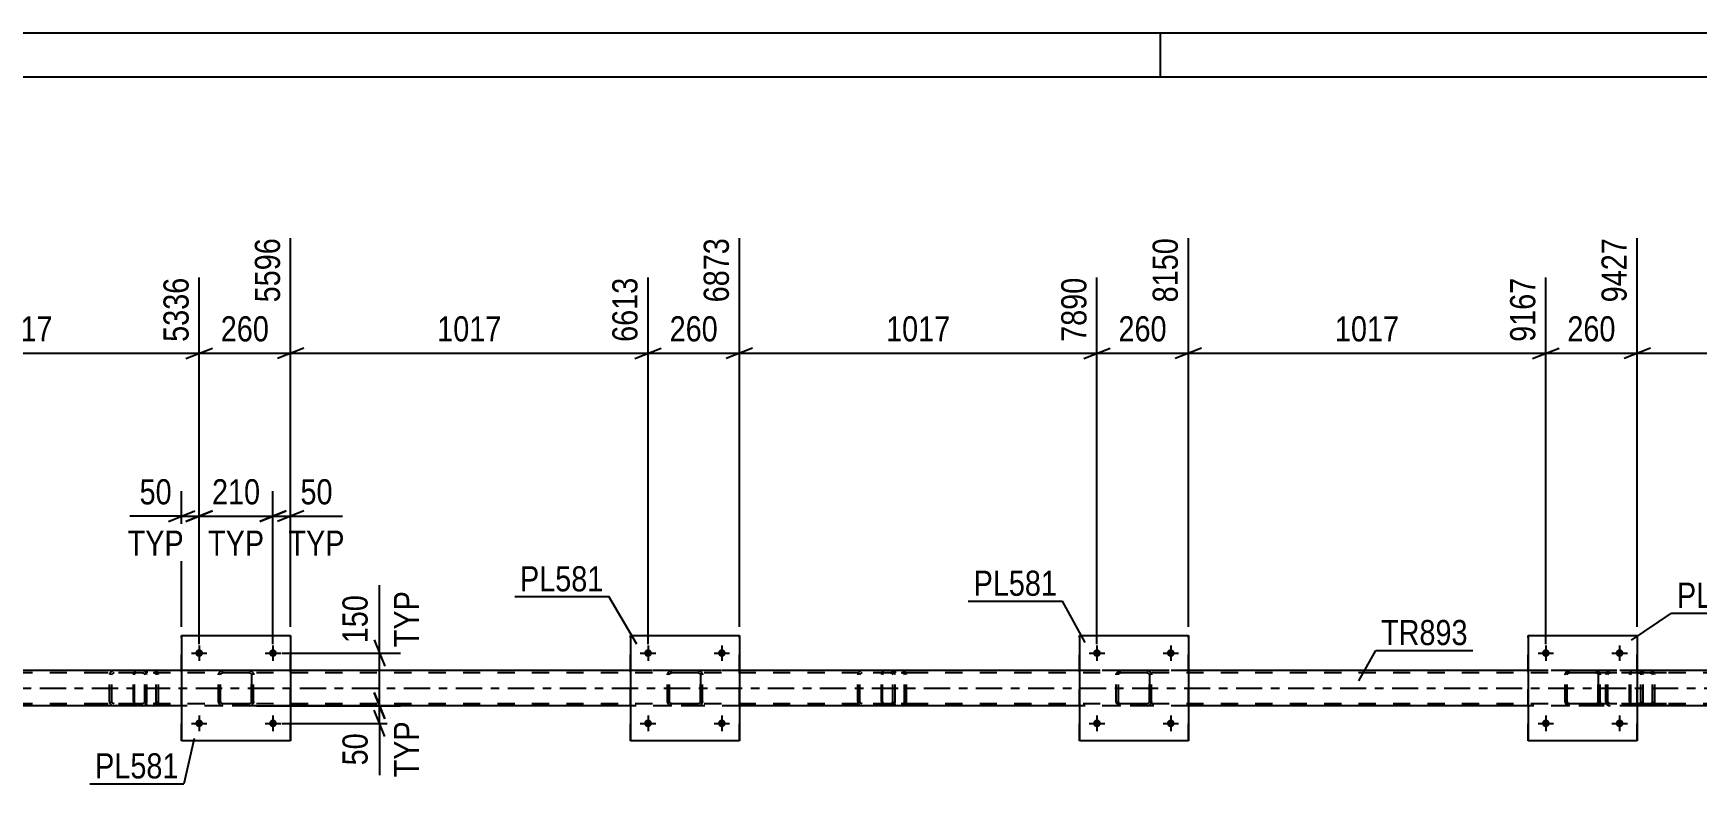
# Model space of a CAD drawing. Header units: millimetres. Extents: x -116 to 725, y -402 to 192.
# Drawn here: x 177 to 366.3, y 106.3 to 191.7 of the extents above; entities that cross this region are included whole.
import ezdxf

# ---------------------------------------------------------------- set-up
doc = ezdxf.new("R2010")
doc.units = ezdxf.units.MM
doc.linetypes.add('DXK_LINE_DOT2', pattern=[3.9198, 1.9599, -1.9599])
doc.linetypes.add('DXK_LINE_DOT3', pattern=[5.9187, 2.979, -0.9799, 0.9799, -0.9799])
doc.styles.add('Arial Narrow', font='ARIALN.TTF', dxfattribs={"height": 0.2})

# ---------------------------------------------------------------- blocks, each defined once
blk = doc.blocks.new('Unknown-200057545-1133')
at = {"color": 5, "linetype": 'Continuous'}
for p, q in [((725.28, 191.75), (-115.72, 191.75)), ((305.28, 186.75), (305.28, 191.75)), ((720.28, 186.75), (-110.72, 186.75))]:
    blk.add_line(p, q, dxfattribs=at)
blk = doc.blocks.new('Part-200057545-6738 - 6662')
at = {"color": 2, "linetype": 'Continuous'}
for p, q in [((347.12, 123.19), (347.12, 111.19)), ((347.12, 123.19), (359.52, 123.19)), ((359.52, 123.19), (359.52, 111.19)), ((359.52, 111.19), (347.12, 111.19))]:
    blk.add_line(p, q, dxfattribs=at)
at = {"color": 7, "linetype": 'DXK_LINE_DOT2'}
for p, q in [((347.12, 111.19), (347.12, 123.19)), ((359.52, 111.19), (359.52, 123.19))]:
    blk.add_line(p, q, dxfattribs=at)
blk = doc.blocks.new('Part-200057545-6739 - 6662')
at = {"color": 7, "linetype": 'DXK_LINE_DOT2'}
for p, q in [((351.32, 118.71), (351.35, 118.89)), ((351.35, 118.89), (351.32, 118.71)), ((351.32, 115.67), (351.32, 118.71)), ((351.32, 115.67), (351.32, 118.71)), ((351.56, 118.71), (351.57, 118.8)), ((351.56, 115.67), (351.56, 118.71)), ((351.56, 115.67), (351.56, 118.71)), ((351.57, 118.8), (351.63, 118.88)), ((351.61, 119.15), (351.8, 119.19)), ((351.8, 119.19), (351.61, 119.15)), ((351.63, 118.88), (351.7, 118.93)), ((351.7, 118.93), (351.8, 118.95)), ((354.84, 119.19), (351.8, 119.19)), ((354.84, 118.95), (351.8, 118.95)), ((354.84, 119.19), (355.02, 119.15)), ((355.02, 119.15), (354.84, 119.19)), ((354.84, 118.95), (354.93, 118.93)), ((354.93, 118.93), (355.01, 118.88)), ((355.01, 118.88), (355.06, 118.8)), ((355.06, 118.8), (355.08, 118.71)), ((355.08, 115.67), (355.08, 118.71)), ((355.08, 118.71), (355.08, 115.67)), ((355.28, 118.89), (355.32, 118.71)), ((355.32, 118.71), (355.28, 118.89)), ((355.32, 115.67), (355.32, 118.71)), ((355.32, 115.67), (355.32, 118.71)), ((351.35, 115.48), (351.32, 115.67)), ((351.32, 115.67), (351.35, 115.48)), ((351.57, 115.57), (351.56, 115.67)), ((351.63, 115.5), (351.57, 115.57)), ((351.7, 115.44), (351.63, 115.5)), ((355.01, 115.5), (354.93, 115.44)), ((355.06, 115.57), (355.01, 115.5)), ((355.08, 115.67), (355.06, 115.57)), ((355.32, 115.67), (355.28, 115.48)), ((355.28, 115.48), (355.32, 115.67)), ((351.8, 115.19), (351.61, 115.22)), ((351.61, 115.22), (351.8, 115.19)), ((351.8, 115.43), (351.7, 115.44)), ((354.84, 115.43), (351.8, 115.43)), ((354.84, 115.19), (351.8, 115.19)), ((354.93, 115.44), (354.84, 115.43)), ((355.02, 115.22), (354.84, 115.19)), ((354.84, 115.19), (355.02, 115.22))]:
    blk.add_line(p, q, dxfattribs=at)
at = {"color": 7, "linetype": 'DXK_LINE_DOT3'}
blk.add_line((353.32, 117.19), (353.32, 117.19), dxfattribs=at)
at = {"color": 7, "linetype": 'DXK_LINE_DOT2'}
for centre, start, end in [((351.8, 118.71), 112.5, 157.5), ((351.8, 118.71), 112.5, 157.5), ((354.84, 118.71), 22.5, 67.5), ((354.84, 118.71), 22.5, 67.5), ((351.8, 115.67), 202.5, 247.5), ((351.8, 115.67), 202.5, 247.5), ((354.84, 115.67), 292.5, 337.5), ((354.84, 115.67), 292.5, 337.5)]:
    blk.add_arc(centre, 0.48, start, end, dxfattribs=at)
blk = doc.blocks.new('Bolt-200057545-6678 - 6662')
at = {"linetype": 'Continuous'}
for points in [[(349.56, 121.19, -1), (348.68, 121.19, -1)], [(357.96, 121.19, -1), (357.08, 121.19, -1)]]:
    blk.add_hatch(color=1, dxfattribs=at).paths.add_polyline_path(points)
at = {"color": 1, "linetype": 'Continuous'}
for p, q in [((348.24, 121.19), (350, 121.19)), ((349.12, 122.07), (349.12, 120.31)), ((356.64, 121.19), (358.4, 121.19)), ((357.52, 122.07), (357.52, 120.31))]:
    blk.add_line(p, q, dxfattribs=at)
blk = doc.blocks.new('Bolt-200057545-6679 - 6662')
at = {"linetype": 'Continuous'}
for points in [[(349.56, 113.19, -1), (348.68, 113.19, -1)], [(357.96, 113.19, -1), (357.08, 113.19, -1)]]:
    blk.add_hatch(color=1, dxfattribs=at).paths.add_polyline_path(points)
at = {"color": 1, "linetype": 'Continuous'}
for p, q in [((349.12, 114.07), (349.12, 112.31)), ((357.52, 114.07), (357.52, 112.31)), ((348.24, 113.19), (350, 113.19)), ((356.64, 113.19), (358.4, 113.19))]:
    blk.add_line(p, q, dxfattribs=at)
blk = doc.blocks.new('Part-200057545-6744 - 6662')
at = {"color": 2, "linetype": 'Continuous'}
for p, q in [((296.04, 123.19), (296.04, 111.19)), ((296.04, 123.19), (308.44, 123.19)), ((308.44, 123.19), (308.44, 111.19)), ((308.44, 111.19), (296.04, 111.19))]:
    blk.add_line(p, q, dxfattribs=at)
at = {"color": 7, "linetype": 'DXK_LINE_DOT2'}
for p, q in [((296.04, 111.19), (296.04, 123.19)), ((308.44, 111.19), (308.44, 123.19))]:
    blk.add_line(p, q, dxfattribs=at)
blk = doc.blocks.new('Bolt-200057545-6680 - 6662')
at = {"linetype": 'Continuous'}
for points in [[(298.48, 121.19, -1), (297.6, 121.19, -1)], [(306.88, 121.19, -1), (306, 121.19, -1)]]:
    blk.add_hatch(color=1, dxfattribs=at).paths.add_polyline_path(points)
at = {"color": 1, "linetype": 'Continuous'}
for p, q in [((297.16, 121.19), (298.92, 121.19)), ((298.04, 122.07), (298.04, 120.31)), ((305.56, 121.19), (307.32, 121.19)), ((306.44, 122.07), (306.44, 120.31))]:
    blk.add_line(p, q, dxfattribs=at)
blk = doc.blocks.new('Part-200057545-6745 - 6662')
at = {"color": 7, "linetype": 'DXK_LINE_DOT2'}
for p, q in [((300.24, 118.71), (300.27, 118.89)), ((300.27, 118.89), (300.24, 118.71)), ((300.24, 115.67), (300.24, 118.71)), ((300.24, 115.67), (300.24, 118.71)), ((300.48, 118.71), (300.49, 118.8)), ((300.48, 115.67), (300.48, 118.71)), ((300.48, 115.67), (300.48, 118.71)), ((300.49, 118.8), (300.55, 118.88)), ((300.53, 119.15), (300.72, 119.19)), ((300.72, 119.19), (300.53, 119.15)), ((300.55, 118.88), (300.62, 118.93)), ((300.62, 118.93), (300.72, 118.95)), ((303.76, 119.19), (300.72, 119.19)), ((303.76, 118.95), (300.72, 118.95)), ((303.76, 119.19), (303.94, 119.15)), ((303.94, 119.15), (303.76, 119.19)), ((303.76, 118.95), (303.85, 118.93)), ((303.85, 118.93), (303.92, 118.88)), ((303.92, 118.88), (303.98, 118.8)), ((303.98, 118.8), (304, 118.71)), ((304, 115.67), (304, 118.71)), ((304, 118.71), (304, 115.67)), ((304.2, 118.89), (304.24, 118.71)), ((304.24, 118.71), (304.2, 118.89)), ((304.24, 115.67), (304.24, 118.71)), ((304.24, 115.67), (304.24, 118.71)), ((300.27, 115.48), (300.24, 115.67)), ((300.24, 115.67), (300.27, 115.48)), ((300.49, 115.57), (300.48, 115.67)), ((300.55, 115.5), (300.49, 115.57)), ((300.62, 115.44), (300.55, 115.5)), ((303.92, 115.5), (303.85, 115.44)), ((303.98, 115.57), (303.92, 115.5)), ((304, 115.67), (303.98, 115.57)), ((304.24, 115.67), (304.2, 115.48)), ((304.2, 115.48), (304.24, 115.67)), ((300.72, 115.19), (300.53, 115.22)), ((300.53, 115.22), (300.72, 115.19)), ((300.72, 115.43), (300.62, 115.44)), ((303.76, 115.43), (300.72, 115.43)), ((303.76, 115.19), (300.72, 115.19)), ((303.85, 115.44), (303.76, 115.43)), ((303.94, 115.22), (303.76, 115.19)), ((303.76, 115.19), (303.94, 115.22))]:
    blk.add_line(p, q, dxfattribs=at)
at = {"color": 7, "linetype": 'DXK_LINE_DOT3'}
blk.add_line((302.24, 117.19), (302.24, 117.19), dxfattribs=at)
at = {"color": 7, "linetype": 'DXK_LINE_DOT2'}
for centre, start, end in [((300.72, 118.71), 112.5, 157.5), ((300.72, 118.71), 112.5, 157.5), ((303.76, 118.71), 22.5, 67.5), ((303.76, 118.71), 22.5, 67.5), ((300.72, 115.67), 202.5, 247.5), ((300.72, 115.67), 202.5, 247.5), ((303.76, 115.67), 292.5, 337.5), ((303.76, 115.67), 292.5, 337.5)]:
    blk.add_arc(centre, 0.48, start, end, dxfattribs=at)
blk = doc.blocks.new('Bolt-200057545-6681 - 6662')
at = {"linetype": 'Continuous'}
for points in [[(298.48, 113.19, -1), (297.6, 113.19, -1)], [(306.88, 113.19, -1), (306, 113.19, -1)]]:
    blk.add_hatch(color=1, dxfattribs=at).paths.add_polyline_path(points)
at = {"color": 1, "linetype": 'Continuous'}
for p, q in [((298.04, 114.07), (298.04, 112.31)), ((306.44, 114.07), (306.44, 112.31)), ((297.16, 113.19), (298.92, 113.19)), ((305.56, 113.19), (307.32, 113.19))]:
    blk.add_line(p, q, dxfattribs=at)
blk = doc.blocks.new('Bolt-200057545-6682 - 6662')
at = {"linetype": 'Continuous'}
for points in [[(247.39, 121.19, -1), (246.51, 121.19, -1)], [(255.79, 121.19, -1), (254.91, 121.19, -1)]]:
    blk.add_hatch(color=1, dxfattribs=at).paths.add_polyline_path(points)
at = {"color": 1, "linetype": 'Continuous'}
for p, q in [((246.07, 121.19), (247.83, 121.19)), ((246.95, 122.07), (246.95, 120.31)), ((254.47, 121.19), (256.23, 121.19)), ((255.35, 122.07), (255.35, 120.31))]:
    blk.add_line(p, q, dxfattribs=at)
blk = doc.blocks.new('Bolt-200057545-6683 - 6662')
at = {"linetype": 'Continuous'}
for points in [[(247.39, 113.19, -1), (246.51, 113.19, -1)], [(255.79, 113.19, -1), (254.91, 113.19, -1)]]:
    blk.add_hatch(color=1, dxfattribs=at).paths.add_polyline_path(points)
at = {"color": 1, "linetype": 'Continuous'}
for p, q in [((246.95, 114.07), (246.95, 112.31)), ((255.35, 114.07), (255.35, 112.31)), ((246.07, 113.19), (247.83, 113.19)), ((254.47, 113.19), (256.23, 113.19))]:
    blk.add_line(p, q, dxfattribs=at)
blk = doc.blocks.new('Bolt-200057545-6684 - 6662')
at = {"linetype": 'Continuous'}
for points in [[(196.31, 121.19, -1), (195.43, 121.19, -1)], [(204.71, 121.19, -1), (203.83, 121.19, -1)]]:
    blk.add_hatch(color=1, dxfattribs=at).paths.add_polyline_path(points)
at = {"color": 1, "linetype": 'Continuous'}
for p, q in [((194.99, 121.19), (196.75, 121.19)), ((195.87, 122.07), (195.87, 120.31)), ((203.39, 121.19), (205.15, 121.19)), ((204.27, 122.07), (204.27, 120.31))]:
    blk.add_line(p, q, dxfattribs=at)
blk = doc.blocks.new('Bolt-200057545-6685 - 6662')
at = {"linetype": 'Continuous'}
for points in [[(196.31, 113.19, -1), (195.43, 113.19, -1)], [(204.71, 113.19, -1), (203.83, 113.19, -1)]]:
    blk.add_hatch(color=1, dxfattribs=at).paths.add_polyline_path(points)
at = {"color": 1, "linetype": 'Continuous'}
for p, q in [((195.87, 114.07), (195.87, 112.31)), ((204.27, 114.07), (204.27, 112.31)), ((194.99, 113.19), (196.75, 113.19)), ((203.39, 113.19), (205.15, 113.19))]:
    blk.add_line(p, q, dxfattribs=at)
blk = doc.blocks.new('Part-200057545-6750 - 6662')
at = {"color": 2, "linetype": 'Continuous'}
for p, q in [((244.95, 123.19), (244.95, 111.19)), ((244.95, 123.19), (257.35, 123.19)), ((257.35, 123.19), (257.35, 111.19)), ((257.35, 111.19), (244.95, 111.19))]:
    blk.add_line(p, q, dxfattribs=at)
at = {"color": 7, "linetype": 'DXK_LINE_DOT2'}
for p, q in [((244.95, 111.19), (244.95, 123.19)), ((257.35, 111.19), (257.35, 123.19))]:
    blk.add_line(p, q, dxfattribs=at)
blk = doc.blocks.new('Part-200057545-6751 - 6662')
at = {"color": 7, "linetype": 'DXK_LINE_DOT2'}
for p, q in [((249.15, 118.71), (249.19, 118.89)), ((249.19, 118.89), (249.15, 118.71)), ((249.15, 115.67), (249.15, 118.71)), ((249.15, 115.67), (249.15, 118.71)), ((249.39, 118.71), (249.41, 118.8)), ((249.39, 115.67), (249.39, 118.71)), ((249.39, 115.67), (249.39, 118.71)), ((249.41, 118.8), (249.46, 118.88)), ((249.45, 119.15), (249.63, 119.19)), ((249.63, 119.19), (249.45, 119.15)), ((249.46, 118.88), (249.54, 118.93)), ((249.54, 118.93), (249.63, 118.95)), ((252.67, 119.19), (249.63, 119.19)), ((252.67, 118.95), (249.63, 118.95)), ((252.67, 119.19), (252.86, 119.15)), ((252.86, 119.15), (252.67, 119.19)), ((252.67, 118.95), (252.77, 118.93)), ((252.77, 118.93), (252.84, 118.88)), ((252.84, 118.88), (252.9, 118.8)), ((252.9, 118.8), (252.91, 118.71)), ((252.91, 115.67), (252.91, 118.71)), ((252.91, 118.71), (252.91, 115.67)), ((253.12, 118.89), (253.15, 118.71)), ((253.15, 118.71), (253.12, 118.89)), ((253.15, 115.67), (253.15, 118.71)), ((253.15, 115.67), (253.15, 118.71)), ((249.19, 115.48), (249.15, 115.67)), ((249.15, 115.67), (249.19, 115.48)), ((249.41, 115.57), (249.39, 115.67)), ((249.46, 115.5), (249.41, 115.57)), ((249.54, 115.44), (249.46, 115.5)), ((252.84, 115.5), (252.77, 115.44)), ((252.9, 115.57), (252.84, 115.5)), ((252.91, 115.67), (252.9, 115.57)), ((253.15, 115.67), (253.12, 115.48)), ((253.12, 115.48), (253.15, 115.67)), ((249.63, 115.19), (249.45, 115.22)), ((249.45, 115.22), (249.63, 115.19)), ((249.63, 115.43), (249.54, 115.44)), ((252.67, 115.43), (249.63, 115.43)), ((252.67, 115.19), (249.63, 115.19)), ((252.77, 115.44), (252.67, 115.43)), ((252.86, 115.22), (252.67, 115.19)), ((252.67, 115.19), (252.86, 115.22))]:
    blk.add_line(p, q, dxfattribs=at)
at = {"color": 7, "linetype": 'DXK_LINE_DOT3'}
blk.add_line((251.15, 117.19), (251.15, 117.19), dxfattribs=at)
at = {"color": 7, "linetype": 'DXK_LINE_DOT2'}
for centre, start, end in [((249.63, 118.71), 112.5, 157.5), ((249.63, 118.71), 112.5, 157.5), ((252.67, 118.71), 22.5, 67.5), ((252.67, 118.71), 22.5, 67.5), ((249.63, 115.67), 202.5, 247.5), ((249.63, 115.67), 202.5, 247.5), ((252.67, 115.67), 292.5, 337.5), ((252.67, 115.67), 292.5, 337.5)]:
    blk.add_arc(centre, 0.48, start, end, dxfattribs=at)
blk = doc.blocks.new('Part-200057545-6756 - 6662')
at = {"color": 2, "linetype": 'Continuous'}
for p, q in [((193.87, 123.19), (193.87, 111.19)), ((193.87, 123.19), (206.27, 123.19)), ((206.27, 123.19), (206.27, 111.19)), ((206.27, 111.19), (193.87, 111.19))]:
    blk.add_line(p, q, dxfattribs=at)
at = {"color": 7, "linetype": 'DXK_LINE_DOT2'}
for p, q in [((193.87, 111.19), (193.87, 123.19)), ((206.27, 111.19), (206.27, 123.19))]:
    blk.add_line(p, q, dxfattribs=at)
blk = doc.blocks.new('Part-200057545-6757 - 6662')
at = {"color": 7, "linetype": 'DXK_LINE_DOT2'}
for p, q in [((198.07, 118.71), (198.11, 118.89)), ((198.11, 118.89), (198.07, 118.71)), ((198.07, 115.67), (198.07, 118.71)), ((198.07, 115.67), (198.07, 118.71)), ((198.31, 118.71), (198.33, 118.8)), ((198.31, 115.67), (198.31, 118.71)), ((198.31, 115.67), (198.31, 118.71)), ((198.33, 118.8), (198.38, 118.88)), ((198.37, 119.15), (198.55, 119.19)), ((198.55, 119.19), (198.37, 119.15)), ((198.38, 118.88), (198.46, 118.93)), ((198.46, 118.93), (198.55, 118.95)), ((201.59, 119.19), (198.55, 119.19)), ((201.59, 118.95), (198.55, 118.95)), ((201.59, 119.19), (201.78, 119.15)), ((201.78, 119.15), (201.59, 119.19)), ((201.59, 118.95), (201.69, 118.93)), ((201.69, 118.93), (201.76, 118.88)), ((201.76, 118.88), (201.82, 118.8)), ((201.82, 118.8), (201.83, 118.71)), ((201.83, 115.67), (201.83, 118.71)), ((201.83, 118.71), (201.83, 115.67)), ((202.04, 118.89), (202.07, 118.71)), ((202.07, 118.71), (202.04, 118.89)), ((202.07, 115.67), (202.07, 118.71)), ((202.07, 115.67), (202.07, 118.71)), ((198.11, 115.48), (198.07, 115.67)), ((198.07, 115.67), (198.11, 115.48)), ((198.33, 115.57), (198.31, 115.67)), ((198.38, 115.5), (198.33, 115.57)), ((198.46, 115.44), (198.38, 115.5)), ((201.76, 115.5), (201.69, 115.44)), ((201.82, 115.57), (201.76, 115.5)), ((201.83, 115.67), (201.82, 115.57)), ((202.07, 115.67), (202.04, 115.48)), ((202.04, 115.48), (202.07, 115.67)), ((198.55, 115.19), (198.37, 115.22)), ((198.37, 115.22), (198.55, 115.19)), ((198.55, 115.43), (198.46, 115.44)), ((201.59, 115.43), (198.55, 115.43)), ((201.59, 115.19), (198.55, 115.19)), ((201.69, 115.44), (201.59, 115.43)), ((201.78, 115.22), (201.59, 115.19)), ((201.59, 115.19), (201.78, 115.22))]:
    blk.add_line(p, q, dxfattribs=at)
at = {"color": 7, "linetype": 'DXK_LINE_DOT3'}
blk.add_line((200.07, 117.19), (200.07, 117.19), dxfattribs=at)
at = {"color": 7, "linetype": 'DXK_LINE_DOT2'}
for centre, start, end in [((198.55, 118.71), 112.5, 157.5), ((198.55, 118.71), 112.5, 157.5), ((201.59, 118.71), 22.5, 67.5), ((201.59, 118.71), 22.5, 67.5), ((198.55, 115.67), 202.5, 247.5), ((198.55, 115.67), 202.5, 247.5), ((201.59, 115.67), 292.5, 337.5), ((201.59, 115.67), 292.5, 337.5)]:
    blk.add_arc(centre, 0.48, start, end, dxfattribs=at)
blk = doc.blocks.new('Part-200057545-6877 - 6662')
at = {"color": 7, "linetype": 'DXK_LINE_DOT2'}
for p, q in [((631.6, 118.95), (-17.58, 118.95)), ((631.6, 119.19), (-5.77, 119.19)), ((206.27, 119.19), (193.87, 119.19)), ((257.35, 119.19), (244.95, 119.19)), ((308.44, 119.19), (296.04, 119.19)), ((359.52, 119.19), (347.12, 119.19)), ((631.6, 115.43), (-17.58, 115.43)), ((206.27, 115.19), (193.87, 115.19)), ((257.35, 115.19), (244.95, 115.19)), ((308.44, 115.19), (296.04, 115.19)), ((359.52, 115.19), (347.12, 115.19))]:
    blk.add_line(p, q, dxfattribs=at)
at = {"color": 2, "linetype": 'Continuous'}
for p, q in [((193.87, 119.19), (155.19, 119.19)), ((244.95, 119.19), (206.27, 119.19)), ((296.04, 119.19), (257.35, 119.19)), ((347.12, 119.19), (308.44, 119.19)), ((398.2, 119.19), (359.52, 119.19)), ((193.87, 115.19), (155.19, 115.19)), ((244.95, 115.19), (206.27, 115.19)), ((296.04, 115.19), (257.35, 115.19)), ((347.12, 115.19), (308.44, 115.19)), ((398.2, 115.19), (359.52, 115.19))]:
    blk.add_line(p, q, dxfattribs=at)
at = {"color": 7, "linetype": 'DXK_LINE_DOT3'}
blk.add_line((-17.58, 117.19), (631.6, 117.19), dxfattribs=at)
blk = doc.blocks.new('Part-200057545-6890 - 6662')
at = {"color": 7, "linetype": 'DXK_LINE_DOT2'}
for p, q in [((358.67, 118.89), (358.65, 118.71)), ((358.65, 115.67), (358.65, 118.71)), ((358.73, 119.05), (358.67, 118.89)), ((358.82, 119.15), (358.73, 119.05)), ((358.78, 118.71), (358.79, 118.8)), ((358.78, 115.67), (358.78, 118.71)), ((358.79, 118.8), (358.82, 118.88)), ((358.92, 119.19), (358.82, 119.15)), ((358.82, 118.88), (358.87, 118.93)), ((358.87, 118.93), (358.92, 118.95)), ((362.86, 119.19), (358.92, 119.19)), ((362.86, 118.95), (358.92, 118.95)), ((360.2, 119.19), (360.2, 118.95)), ((361.2, 119.15), (361.01, 119.19)), ((361.01, 118.95), (361.11, 118.93)), ((361.11, 118.93), (361.19, 118.88)), ((361.19, 118.88), (361.24, 118.8)), ((361.24, 118.8), (361.26, 118.71)), ((361.26, 115.67), (361.26, 118.71)), ((361.48, 118.88), (361.48, 118.89)), ((361.51, 118.71), (361.48, 118.88)), ((361.51, 115.67), (361.51, 118.71)), ((358.65, 115.67), (358.67, 115.48)), ((358.67, 115.48), (358.73, 115.33)), ((358.79, 115.57), (358.78, 115.67)), ((358.82, 115.5), (358.79, 115.57)), ((358.87, 115.44), (358.82, 115.5)), ((361.19, 115.5), (361.11, 115.44)), ((361.24, 115.57), (361.19, 115.5)), ((361.26, 115.67), (361.24, 115.57)), ((361.48, 115.48), (361.51, 115.67)), ((358.73, 115.33), (358.82, 115.22)), ((358.82, 115.22), (358.92, 115.19)), ((358.92, 115.43), (358.87, 115.44)), ((362.86, 115.43), (358.92, 115.43)), ((362.86, 115.19), (358.92, 115.19)), ((360.2, 115.22), (360.2, 115.43)), ((360.2, 115.19), (360.2, 115.22)), ((361.11, 115.44), (361.01, 115.43)), ((361.01, 115.19), (361.2, 115.22))]:
    blk.add_line(p, q, dxfattribs=at)
for centre, start, end in [((361.03, 118.69), 23.8494, 68.8059), ((361.03, 115.68), 291.1941, 336.1506)]:
    blk.add_arc(centre, 0.492, start, end, dxfattribs=at)
blk = doc.blocks.new('Part-200057545-6891 - 6662')
at = {"color": 7, "linetype": 'DXK_LINE_DOT2'}
for p, q in [((273.54, 118.89), (273.52, 118.71)), ((273.52, 115.67), (273.52, 118.71)), ((273.59, 119.05), (273.54, 118.89)), ((273.68, 119.15), (273.59, 119.05)), ((273.65, 118.71), (273.66, 118.8)), ((273.65, 115.67), (273.65, 118.71)), ((273.66, 118.8), (273.69, 118.88)), ((273.79, 119.19), (273.68, 119.15)), ((273.69, 118.88), (273.73, 118.93)), ((273.73, 118.93), (273.79, 118.95)), ((277.73, 119.19), (273.79, 119.19)), ((277.73, 118.95), (273.79, 118.95)), ((275.06, 119.19), (275.06, 118.95)), ((276.07, 119.15), (275.88, 119.19)), ((275.88, 118.95), (275.97, 118.93)), ((275.97, 118.93), (276.05, 118.88)), ((276.05, 118.88), (276.11, 118.8)), ((276.11, 118.8), (276.13, 118.71)), ((276.13, 115.67), (276.13, 118.71)), ((276.34, 118.88), (276.34, 118.89)), ((276.38, 118.71), (276.34, 118.88)), ((276.38, 115.67), (276.38, 118.71)), ((273.52, 115.67), (273.54, 115.48)), ((273.54, 115.48), (273.59, 115.33)), ((273.66, 115.57), (273.65, 115.67)), ((273.69, 115.5), (273.66, 115.57)), ((273.73, 115.44), (273.69, 115.5)), ((276.05, 115.5), (275.97, 115.44)), ((276.11, 115.57), (276.05, 115.5)), ((276.13, 115.67), (276.11, 115.57)), ((276.34, 115.48), (276.38, 115.67)), ((273.59, 115.33), (273.68, 115.22)), ((273.68, 115.22), (273.79, 115.19)), ((273.79, 115.43), (273.73, 115.44)), ((277.73, 115.43), (273.79, 115.43)), ((277.73, 115.19), (273.79, 115.19)), ((275.06, 115.22), (275.06, 115.43)), ((275.06, 115.19), (275.06, 115.22)), ((275.97, 115.44), (275.88, 115.43)), ((275.88, 115.19), (276.07, 115.22))]:
    blk.add_line(p, q, dxfattribs=at)
for centre, start, end in [((275.89, 118.69), 23.8494, 68.8059), ((275.89, 115.68), 291.1941, 336.1506)]:
    blk.add_arc(centre, 0.492, start, end, dxfattribs=at)
blk = doc.blocks.new('Part-200057545-6892 - 6662')
at = {"color": 7, "linetype": 'DXK_LINE_DOT2'}
for p, q in [((188.4, 118.89), (188.38, 118.71)), ((188.38, 115.67), (188.38, 118.71)), ((188.46, 119.05), (188.4, 118.89)), ((188.55, 119.15), (188.46, 119.05)), ((188.52, 118.71), (188.53, 118.8)), ((188.52, 115.67), (188.52, 118.71)), ((188.53, 118.8), (188.56, 118.88)), ((188.65, 119.19), (188.55, 119.15)), ((188.56, 118.88), (188.6, 118.93)), ((188.6, 118.93), (188.65, 118.95)), ((192.59, 119.19), (188.65, 119.19)), ((192.59, 118.95), (188.65, 118.95)), ((189.93, 119.19), (189.93, 118.95)), ((190.94, 119.15), (190.74, 119.19)), ((190.74, 118.95), (190.84, 118.93)), ((190.84, 118.93), (190.92, 118.88)), ((190.92, 118.88), (190.98, 118.8)), ((190.98, 118.8), (190.99, 118.71)), ((190.99, 115.67), (190.99, 118.71)), ((191.21, 118.88), (191.21, 118.89)), ((191.25, 118.71), (191.21, 118.88)), ((191.25, 115.67), (191.25, 118.71)), ((188.38, 115.67), (188.4, 115.48)), ((188.4, 115.48), (188.46, 115.33)), ((188.53, 115.57), (188.52, 115.67)), ((188.56, 115.5), (188.53, 115.57)), ((188.6, 115.44), (188.56, 115.5)), ((190.92, 115.5), (190.84, 115.44)), ((190.98, 115.57), (190.92, 115.5)), ((190.99, 115.67), (190.98, 115.57)), ((191.21, 115.48), (191.25, 115.67)), ((188.46, 115.33), (188.55, 115.22)), ((188.55, 115.22), (188.65, 115.19)), ((188.65, 115.43), (188.6, 115.44)), ((192.59, 115.43), (188.65, 115.43)), ((192.59, 115.19), (188.65, 115.19)), ((189.93, 115.22), (189.93, 115.43)), ((189.93, 115.19), (189.93, 115.22)), ((190.84, 115.44), (190.74, 115.43)), ((190.74, 115.19), (190.94, 115.22))]:
    blk.add_line(p, q, dxfattribs=at)
for centre, start, end in [((190.76, 118.69), 23.8494, 68.8059), ((190.76, 115.68), 291.1941, 336.1506)]:
    blk.add_arc(centre, 0.492, start, end, dxfattribs=at)
blk = doc.blocks.new('Part-200057545-6898 - 6662')
at = {"color": 7, "linetype": 'DXK_LINE_DOT2'}
for p, q in [((359.69, 119.19), (354.29, 119.19)), ((359.69, 118.95), (354.29, 118.95)), ((355.98, 118.89), (355.94, 118.71)), ((355.94, 115.67), (355.94, 118.71)), ((356.19, 118.71), (356.21, 118.8)), ((356.19, 115.67), (356.19, 118.71)), ((356.21, 118.8), (356.27, 118.88)), ((356.45, 119.19), (356.25, 119.15)), ((356.27, 118.88), (356.35, 118.93)), ((356.35, 118.93), (356.45, 118.95)), ((359.88, 119.15), (359.69, 119.19)), ((359.69, 118.95), (359.78, 118.93)), ((359.78, 118.93), (359.87, 118.88)), ((359.87, 118.88), (359.92, 118.8)), ((359.92, 118.8), (359.94, 118.71)), ((359.94, 115.67), (359.94, 118.71)), ((360.16, 118.88), (360.16, 118.89)), ((360.2, 118.71), (360.16, 118.88)), ((360.2, 115.67), (360.2, 118.71)), ((355.94, 115.67), (355.98, 115.48)), ((356.21, 115.57), (356.19, 115.67)), ((356.27, 115.5), (356.21, 115.57)), ((356.35, 115.44), (356.27, 115.5)), ((359.87, 115.5), (359.78, 115.44)), ((359.92, 115.57), (359.87, 115.5)), ((359.94, 115.67), (359.92, 115.57)), ((360.16, 115.48), (360.2, 115.67)), ((359.69, 115.43), (354.29, 115.43)), ((359.69, 115.19), (354.29, 115.19)), ((356.25, 115.22), (356.45, 115.19)), ((356.45, 115.43), (356.35, 115.44)), ((359.78, 115.44), (359.69, 115.43)), ((359.69, 115.19), (359.88, 115.22))]:
    blk.add_line(p, q, dxfattribs=at)
for centre, start, end in [((356.43, 118.69), 110.7583, 155.68), ((359.71, 118.69), 24.32, 69.2417), ((356.43, 115.69), 204.32, 249.2417), ((359.71, 115.69), 290.7583, 335.68)]:
    blk.add_arc(centre, 0.496, start, end, dxfattribs=at)
blk = doc.blocks.new('Part-200057545-6899 - 6662')
at = {"color": 7, "linetype": 'DXK_LINE_DOT2'}
for p, q in [((274.55, 119.19), (269.16, 119.19)), ((274.55, 118.95), (269.16, 118.95)), ((270.84, 118.88), (270.81, 118.71)), ((270.81, 115.67), (270.81, 118.71)), ((270.84, 118.89), (270.84, 118.88)), ((271.06, 118.71), (271.08, 118.8)), ((271.06, 115.67), (271.06, 118.71)), ((271.08, 118.8), (271.14, 118.88)), ((271.32, 119.19), (271.12, 119.15)), ((271.14, 118.88), (271.22, 118.93)), ((271.22, 118.93), (271.32, 118.95)), ((274.75, 119.15), (274.55, 119.19)), ((274.55, 118.95), (274.65, 118.93)), ((274.65, 118.93), (274.73, 118.88)), ((274.73, 118.88), (274.79, 118.8)), ((274.79, 118.8), (274.81, 118.71)), ((274.81, 115.67), (274.81, 118.71)), ((275.03, 118.88), (275.02, 118.89)), ((275.06, 118.71), (275.03, 118.88)), ((275.06, 115.67), (275.06, 118.71)), ((270.81, 115.67), (270.84, 115.48)), ((271.08, 115.57), (271.06, 115.67)), ((271.14, 115.5), (271.08, 115.57)), ((271.22, 115.44), (271.14, 115.5)), ((274.73, 115.5), (274.65, 115.44)), ((274.79, 115.57), (274.73, 115.5)), ((274.81, 115.67), (274.79, 115.57)), ((275.02, 115.48), (275.06, 115.67)), ((274.55, 115.43), (269.16, 115.43)), ((274.55, 115.19), (269.16, 115.19)), ((271.12, 115.22), (271.32, 115.19)), ((271.32, 115.43), (271.22, 115.44)), ((274.65, 115.44), (274.55, 115.43)), ((274.55, 115.19), (274.75, 115.22))]:
    blk.add_line(p, q, dxfattribs=at)
for centre, start, end in [((271.3, 118.69), 110.7583, 155.68), ((274.57, 118.69), 24.32, 69.2417), ((271.3, 115.69), 204.32, 249.2417), ((274.57, 115.69), 290.7583, 335.68)]:
    blk.add_arc(centre, 0.496, start, end, dxfattribs=at)
blk = doc.blocks.new('Part-200057545-6900 - 6662')
at = {"color": 7, "linetype": 'DXK_LINE_DOT2'}
for p, q in [((189.42, 119.19), (184.02, 119.19)), ((189.42, 118.95), (184.02, 118.95)), ((185.71, 118.88), (185.67, 118.71)), ((185.67, 115.67), (185.67, 118.71)), ((185.71, 118.89), (185.71, 118.88)), ((185.93, 118.71), (185.95, 118.8)), ((185.93, 115.67), (185.93, 118.71)), ((185.95, 118.8), (186, 118.88)), ((186.18, 119.19), (185.99, 119.15)), ((186, 118.88), (186.08, 118.93)), ((186.08, 118.93), (186.18, 118.95)), ((189.61, 119.15), (189.42, 119.19)), ((189.42, 118.95), (189.51, 118.93)), ((189.51, 118.93), (189.6, 118.88)), ((189.6, 118.88), (189.65, 118.8)), ((189.65, 118.8), (189.67, 118.71)), ((189.67, 115.67), (189.67, 118.71)), ((189.89, 118.88), (189.89, 118.89)), ((189.93, 118.71), (189.89, 118.88)), ((189.93, 115.67), (189.93, 118.71)), ((185.67, 115.67), (185.71, 115.48)), ((185.95, 115.57), (185.93, 115.67)), ((186, 115.5), (185.95, 115.57)), ((186.08, 115.44), (186, 115.5)), ((189.6, 115.5), (189.51, 115.44)), ((189.65, 115.57), (189.6, 115.5)), ((189.67, 115.67), (189.65, 115.57)), ((189.89, 115.48), (189.93, 115.67)), ((189.42, 115.43), (184.02, 115.43)), ((189.42, 115.19), (184.02, 115.19)), ((185.99, 115.22), (186.18, 115.19)), ((186.18, 115.43), (186.08, 115.44)), ((189.51, 115.44), (189.42, 115.43)), ((189.42, 115.19), (189.61, 115.22))]:
    blk.add_line(p, q, dxfattribs=at)
for centre, start, end in [((186.16, 118.69), 110.7583, 155.68), ((189.44, 118.69), 24.32, 69.2417), ((186.16, 115.69), 204.32, 249.2417), ((189.44, 115.69), 290.7583, 335.68)]:
    blk.add_arc(centre, 0.496, start, end, dxfattribs=at)
blk = doc.blocks.new('StraightDimension-200057545-7459 - 6662')
at = {"color": 7, "linetype": 'Continuous'}
for p, q in [((205.27, 121.19), (218.79, 121.19)), ((215.79, 122.69), (216.99, 119.69)), ((216.39, 115.19), (216.39, 121.19)), ((216.99, 113.69), (215.79, 116.69)), ((202.41, 115.19), (218.79, 115.19))]:
    blk.add_line(p, q, dxfattribs=at)
at = {"color": 0}
blk.add_wipeout([(215.64, 128.4), (211.44, 128.4), (211.44, 121.71), (215.64, 121.71)], dxfattribs=at)
at = {"color": 7, "linetype": 'Continuous'}
blk.add_line((216.39, 121.19), (216.39, 128.92), dxfattribs=at)
at = {"color": 3, "style": 'Arial Narrow'}
blk.add_text('150', height=2.863, rotation=90.0002, dxfattribs=at).set_placement((215.04, 122.31))
at = {"color": 0, "linetype": 'Continuous'}
blk.add_wipeout([(221.49, 128.85), (217.29, 128.85), (217.29, 121.26), (221.49, 121.26)], dxfattribs=at)
at = {"color": 7, "linetype": 'Continuous'}
blk.add_line((216.39, 121.19), (216.39, 128.92), dxfattribs=at)
at = {"color": 3, "linetype": 'Continuous', "style": 'Arial Narrow'}
blk.add_text('TYP', height=2.863, rotation=90.0002, dxfattribs=at).set_placement((220.89, 121.86))
blk = doc.blocks.new('StraightDimension-200057545-18266 - 6662')
at = {"color": 7, "linetype": 'Continuous'}
for p, q in [((206.27, 124.19), (206.27, 168.43)), ((195.87, 122.19), (195.87, 163.93)), ((194.37, 154.72), (197.37, 155.92)), ((195.87, 155.32), (206.27, 155.32)), ((207.77, 155.92), (204.77, 154.72))]:
    blk.add_line(p, q, dxfattribs=at)
at = {"color": 0}
blk.add_wipeout([(204.42, 156.07), (204.42, 160.27), (197.73, 160.27), (197.73, 156.07)], dxfattribs=at)
at = {"color": 0, "linetype": 'Continuous'}
blk.add_wipeout([(205.67, 169.03), (201.47, 169.03), (201.47, 160.52), (205.67, 160.52)], dxfattribs=at)
at = {"color": 3, "linetype": 'Continuous', "style": 'Arial Narrow'}
blk.add_text('5596', height=2.863, rotation=90.0002, dxfattribs=at).set_placement((205.07, 161.12))
at = {"color": 3, "style": 'Arial Narrow'}
blk.add_text('260', height=2.863, dxfattribs=at).set_placement((198.33, 156.67))
blk = doc.blocks.new('StraightDimension-200057545-7366 - 6662')
at = {"color": 7, "linetype": 'Continuous'}
for p, q in [((193.87, 124.19), (193.87, 139.62)), ((195.87, 122.19), (195.87, 139.62)), ((192.37, 136.17), (195.37, 137.37)), ((193.87, 136.77), (195.87, 136.77)), ((197.37, 137.37), (194.37, 136.17))]:
    blk.add_line(p, q, dxfattribs=at)
at = {"color": 0}
blk.add_wipeout([(193.35, 137.52), (193.35, 141.72), (188.49, 141.72), (188.49, 137.52)], dxfattribs=at)
at = {"color": 7, "linetype": 'Continuous'}
blk.add_line((193.87, 136.77), (187.97, 136.77), dxfattribs=at)
at = {"color": 3, "style": 'Arial Narrow'}
blk.add_text('50', height=2.863, dxfattribs=at).set_placement((189.09, 138.12))
at = {"color": 0, "linetype": 'Continuous'}
blk.add_wipeout([(194.72, 131.67), (194.72, 135.87), (187.13, 135.87), (187.13, 131.67)], dxfattribs=at)
at = {"color": 7, "linetype": 'Continuous'}
blk.add_line((193.87, 136.77), (187.97, 136.77), dxfattribs=at)
at = {"color": 3, "linetype": 'Continuous', "style": 'Arial Narrow'}
blk.add_text('TYP', height=2.863, dxfattribs=at).set_placement((187.73, 132.27))
blk = doc.blocks.new('StraightDimension-200057545-7379 - 6662')
at = {"color": 7, "linetype": 'Continuous'}
for p, q in [((204.27, 122.19), (204.27, 139.62)), ((206.27, 124.19), (206.27, 139.62)), ((202.77, 136.17), (205.77, 137.37)), ((204.27, 136.77), (206.27, 136.77)), ((207.77, 137.37), (204.77, 136.17))]:
    blk.add_line(p, q, dxfattribs=at)
at = {"color": 0}
blk.add_wipeout([(211.66, 137.52), (211.66, 141.72), (206.8, 141.72), (206.8, 137.52)], dxfattribs=at)
at = {"color": 7, "linetype": 'Continuous'}
blk.add_line((206.27, 136.77), (212.18, 136.77), dxfattribs=at)
at = {"color": 3, "style": 'Arial Narrow'}
blk.add_text('50', height=2.863, dxfattribs=at).set_placement((207.4, 138.12))
at = {"color": 0, "linetype": 'Continuous'}
blk.add_wipeout([(213.02, 131.67), (213.02, 135.87), (205.43, 135.87), (205.43, 131.67)], dxfattribs=at)
at = {"color": 7, "linetype": 'Continuous'}
blk.add_line((206.27, 136.77), (212.18, 136.77), dxfattribs=at)
at = {"color": 3, "linetype": 'Continuous', "style": 'Arial Narrow'}
blk.add_text('TYP', height=2.863, dxfattribs=at).set_placement((206.03, 132.27))
blk = doc.blocks.new('StraightDimension-200057545-7392 - 6662')
at = {"color": 7, "linetype": 'Continuous'}
for p, q in [((195.87, 122.19), (195.87, 139.62)), ((204.27, 122.19), (204.27, 139.62)), ((194.37, 136.17), (197.37, 137.37)), ((195.87, 136.77), (204.27, 136.77)), ((205.77, 137.37), (202.77, 136.17))]:
    blk.add_line(p, q, dxfattribs=at)
at = {"color": 0}
blk.add_wipeout([(203.42, 137.52), (203.42, 141.72), (196.73, 141.72), (196.73, 137.52)], dxfattribs=at)
at = {"color": 0, "linetype": 'Continuous'}
blk.add_wipeout([(203.87, 131.67), (203.87, 135.87), (196.28, 135.87), (196.28, 131.67)], dxfattribs=at)
at = {"color": 3, "style": 'Arial Narrow'}
blk.add_text('210', height=2.863, dxfattribs=at).set_placement((197.33, 138.12))
at = {"color": 3, "linetype": 'Continuous', "style": 'Arial Narrow'}
blk.add_text('TYP', height=2.863, dxfattribs=at).set_placement((196.88, 132.27))
blk = doc.blocks.new('StraightDimension-200057545-18264 - 6662')
at = {"color": 7, "linetype": 'Continuous'}
for p, q in [((257.35, 124.19), (257.35, 168.43)), ((246.95, 122.19), (246.95, 163.93)), ((245.45, 154.72), (248.45, 155.92)), ((246.95, 155.32), (257.35, 155.32)), ((258.85, 155.92), (255.85, 154.72))]:
    blk.add_line(p, q, dxfattribs=at)
at = {"color": 0}
blk.add_wipeout([(255.5, 156.07), (255.5, 160.27), (248.81, 160.27), (248.81, 156.07)], dxfattribs=at)
at = {"color": 0, "linetype": 'Continuous'}
blk.add_wipeout([(256.75, 169.03), (252.55, 169.03), (252.55, 160.52), (256.75, 160.52)], dxfattribs=at)
at = {"color": 3, "linetype": 'Continuous', "style": 'Arial Narrow'}
blk.add_text('6873', height=2.863, rotation=90.0002, dxfattribs=at).set_placement((256.15, 161.12))
at = {"color": 3, "style": 'Arial Narrow'}
blk.add_text('260', height=2.863, dxfattribs=at).set_placement((249.41, 156.67))
blk = doc.blocks.new('StraightDimension-200057545-7436 - 6662')
at = {"color": 7, "linetype": 'Continuous'}
for p, q in [((215.79, 116.69), (216.99, 113.69)), ((202.41, 115.19), (218.79, 115.19)), ((216.99, 111.69), (215.79, 114.69)), ((216.39, 113.19), (216.39, 115.19)), ((205.27, 113.19), (218.79, 113.19))]:
    blk.add_line(p, q, dxfattribs=at)
at = {"color": 0}
blk.add_wipeout([(215.64, 112.66), (211.44, 112.66), (211.44, 107.81), (215.64, 107.81)], dxfattribs=at)
at = {"color": 7, "linetype": 'Continuous'}
blk.add_line((216.39, 113.19), (216.39, 107.28), dxfattribs=at)
at = {"color": 3, "style": 'Arial Narrow'}
blk.add_text('50', height=2.863, rotation=90.0002, dxfattribs=at).set_placement((215.04, 108.41))
at = {"color": 0, "linetype": 'Continuous'}
blk.add_wipeout([(221.49, 114.03), (217.29, 114.03), (217.29, 106.44), (221.49, 106.44)], dxfattribs=at)
at = {"color": 7, "linetype": 'Continuous'}
blk.add_line((216.39, 113.19), (216.39, 107.28), dxfattribs=at)
at = {"color": 3, "linetype": 'Continuous', "style": 'Arial Narrow'}
blk.add_text('TYP', height=2.863, rotation=90.0002, dxfattribs=at).set_placement((220.89, 107.04))
blk = doc.blocks.new('StraightDimension-200057545-18259 - 6662')
at = {"color": 7, "linetype": 'Continuous'}
for p, q in [((359.52, 124.19), (359.52, 168.43)), ((400.2, 122.19), (400.2, 165.76)), ((361.02, 155.92), (358.02, 154.72)), ((359.52, 155.32), (400.2, 155.32)), ((398.7, 154.72), (401.7, 155.92))]:
    blk.add_line(p, q, dxfattribs=at)
at = {"color": 0, "linetype": 'Continuous'}
blk.add_wipeout([(399.6, 166.36), (395.4, 166.36), (395.4, 156.02), (399.6, 156.02)], dxfattribs=at)
at = {"color": 0}
blk.add_wipeout([(384.11, 156.07), (384.11, 160.27), (375.6, 160.27), (375.6, 156.07)], dxfattribs=at)
at = {"color": 3, "linetype": 'Continuous', "style": 'Arial Narrow'}
blk.add_text('10444', height=2.863, rotation=90.0002, dxfattribs=at).set_placement((399, 156.62))
at = {"color": 3, "style": 'Arial Narrow'}
blk.add_text('1017', height=2.863, dxfattribs=at).set_placement((376.2, 156.67))
blk = doc.blocks.new('StraightDimension-200057545-18260 - 6662')
at = {"color": 7, "linetype": 'Continuous'}
for p, q in [((359.52, 124.19), (359.52, 168.43)), ((349.12, 122.19), (349.12, 163.93)), ((347.62, 154.72), (350.62, 155.92)), ((349.12, 155.32), (359.52, 155.32)), ((361.02, 155.92), (358.02, 154.72))]:
    blk.add_line(p, q, dxfattribs=at)
at = {"color": 0}
blk.add_wipeout([(357.66, 156.07), (357.66, 160.27), (350.97, 160.27), (350.97, 156.07)], dxfattribs=at)
at = {"color": 0, "linetype": 'Continuous'}
blk.add_wipeout([(358.92, 169.03), (354.72, 169.03), (354.72, 160.52), (358.92, 160.52)], dxfattribs=at)
at = {"color": 3, "linetype": 'Continuous', "style": 'Arial Narrow'}
blk.add_text('9427', height=2.863, rotation=90.0002, dxfattribs=at).set_placement((358.32, 161.12))
at = {"color": 3, "style": 'Arial Narrow'}
blk.add_text('260', height=2.863, dxfattribs=at).set_placement((351.57, 156.67))
blk = doc.blocks.new('StraightDimension-200057545-18261 - 6662')
at = {"color": 7, "linetype": 'Continuous'}
for p, q in [((308.44, 124.19), (308.44, 168.43)), ((349.12, 122.19), (349.12, 163.93)), ((309.94, 155.92), (306.94, 154.72)), ((308.44, 155.32), (349.12, 155.32)), ((347.62, 154.72), (350.62, 155.92))]:
    blk.add_line(p, q, dxfattribs=at)
at = {"color": 0, "linetype": 'Continuous'}
blk.add_wipeout([(348.52, 164.53), (344.32, 164.53), (344.32, 156.02), (348.52, 156.02)], dxfattribs=at)
at = {"color": 0}
blk.add_wipeout([(333.03, 156.07), (333.03, 160.27), (324.52, 160.27), (324.52, 156.07)], dxfattribs=at)
at = {"color": 3, "linetype": 'Continuous', "style": 'Arial Narrow'}
blk.add_text('9167', height=2.863, rotation=90.0002, dxfattribs=at).set_placement((347.92, 156.62))
at = {"color": 3, "style": 'Arial Narrow'}
blk.add_text('1017', height=2.863, dxfattribs=at).set_placement((325.12, 156.67))
blk = doc.blocks.new('StraightDimension-200057545-18262 - 6662')
at = {"color": 7, "linetype": 'Continuous'}
for p, q in [((308.44, 124.19), (308.44, 168.43)), ((298.04, 122.19), (298.04, 163.93)), ((296.54, 154.72), (299.54, 155.92)), ((298.04, 155.32), (308.44, 155.32)), ((309.94, 155.92), (306.94, 154.72))]:
    blk.add_line(p, q, dxfattribs=at)
at = {"color": 0}
blk.add_wipeout([(306.58, 156.07), (306.58, 160.27), (299.89, 160.27), (299.89, 156.07)], dxfattribs=at)
at = {"color": 0, "linetype": 'Continuous'}
blk.add_wipeout([(307.84, 169.03), (303.64, 169.03), (303.64, 160.52), (307.84, 160.52)], dxfattribs=at)
at = {"color": 3, "linetype": 'Continuous', "style": 'Arial Narrow'}
blk.add_text('8150', height=2.863, rotation=90.0002, dxfattribs=at).set_placement((307.24, 161.12))
at = {"color": 3, "style": 'Arial Narrow'}
blk.add_text('260', height=2.863, dxfattribs=at).set_placement((300.49, 156.67))
blk = doc.blocks.new('StraightDimension-200057545-18263 - 6662')
at = {"color": 7, "linetype": 'Continuous'}
for p, q in [((257.35, 124.19), (257.35, 168.43)), ((298.04, 122.19), (298.04, 163.93)), ((258.85, 155.92), (255.85, 154.72)), ((257.35, 155.32), (298.04, 155.32)), ((296.54, 154.72), (299.54, 155.92))]:
    blk.add_line(p, q, dxfattribs=at)
at = {"color": 0, "linetype": 'Continuous'}
blk.add_wipeout([(297.44, 164.53), (293.24, 164.53), (293.24, 156.02), (297.44, 156.02)], dxfattribs=at)
at = {"color": 0}
blk.add_wipeout([(281.95, 156.07), (281.95, 160.27), (273.44, 160.27), (273.44, 156.07)], dxfattribs=at)
at = {"color": 3, "linetype": 'Continuous', "style": 'Arial Narrow'}
blk.add_text('7890', height=2.863, rotation=90.0002, dxfattribs=at).set_placement((296.84, 156.62))
at = {"color": 3, "style": 'Arial Narrow'}
blk.add_text('1017', height=2.863, dxfattribs=at).set_placement((274.04, 156.67))
blk = doc.blocks.new('StraightDimension-200057545-18265 - 6662')
at = {"color": 7, "linetype": 'Continuous'}
for p, q in [((206.27, 124.19), (206.27, 168.43)), ((246.95, 122.19), (246.95, 163.93)), ((207.77, 155.92), (204.77, 154.72)), ((206.27, 155.32), (246.95, 155.32)), ((245.45, 154.72), (248.45, 155.92))]:
    blk.add_line(p, q, dxfattribs=at)
at = {"color": 0, "linetype": 'Continuous'}
blk.add_wipeout([(246.35, 164.53), (242.15, 164.53), (242.15, 156.02), (246.35, 156.02)], dxfattribs=at)
at = {"color": 0}
blk.add_wipeout([(230.87, 156.07), (230.87, 160.27), (222.36, 160.27), (222.36, 156.07)], dxfattribs=at)
at = {"color": 3, "linetype": 'Continuous', "style": 'Arial Narrow'}
blk.add_text('6613', height=2.863, rotation=90.0002, dxfattribs=at).set_placement((245.75, 156.62))
at = {"color": 3, "style": 'Arial Narrow'}
blk.add_text('1017', height=2.863, dxfattribs=at).set_placement((222.96, 156.67))
blk = doc.blocks.new('StraightDimension-200057545-18267 - 6662')
at = {"color": 7, "linetype": 'Continuous'}
for p, q in [((155.19, 124.19), (155.19, 168.43)), ((195.87, 122.19), (195.87, 163.93)), ((156.69, 155.92), (153.69, 154.72)), ((155.19, 155.32), (195.87, 155.32)), ((194.37, 154.72), (197.37, 155.92))]:
    blk.add_line(p, q, dxfattribs=at)
at = {"color": 0, "linetype": 'Continuous'}
blk.add_wipeout([(195.27, 164.53), (191.07, 164.53), (191.07, 156.02), (195.27, 156.02)], dxfattribs=at)
at = {"color": 0}
blk.add_wipeout([(179.79, 156.07), (179.79, 160.27), (171.28, 160.27), (171.28, 156.07)], dxfattribs=at)
at = {"color": 3, "linetype": 'Continuous', "style": 'Arial Narrow'}
blk.add_text('5336', height=2.863, rotation=90.0002, dxfattribs=at).set_placement((194.67, 156.62))
at = {"color": 3, "style": 'Arial Narrow'}
blk.add_text('1017', height=2.863, dxfattribs=at).set_placement((171.88, 156.67))
blk = doc.blocks.new('Mark-200057545-6734 - 6662')
at = {"color": 0}
blk.add_wipeout([(373.55, 126.34), (373.55, 129.34), (364.04, 129.34), (364.04, 126.34)], dxfattribs=at)
blk.add_wipeout([(373.55, 126.34), (373.55, 129.34), (364.04, 129.34), (364.04, 126.34)], dxfattribs=at)
at = {"color": 30, "linetype": 'Continuous'}
for p, q in [((358.88, 122.67), (363.44, 125.74)), ((363.44, 125.74), (374.15, 125.74))]:
    blk.add_line(p, q, dxfattribs=at)
at = {"color": 3, "style": 'Arial Narrow'}
blk.add_text('PL581', height=2.863, dxfattribs=at).set_placement((364.04, 126.34))
blk = doc.blocks.new('Mark-200057545-6740 - 6662')
at = {"color": 0}
blk.add_wipeout([(293.5, 127.71), (293.5, 130.71), (284, 130.71), (284, 127.71)], dxfattribs=at)
blk.add_wipeout([(293.5, 127.71), (293.5, 130.71), (284, 130.71), (284, 127.71)], dxfattribs=at)
at = {"color": 30, "linetype": 'Continuous'}
for p in [(283.4, 127.11), (296.7, 122.4)]:
    blk.add_line(p, (294.1, 127.11), dxfattribs=at)
at = {"color": 3, "style": 'Arial Narrow'}
blk.add_text('PL581', height=2.863, dxfattribs=at).set_placement((284, 127.71))
blk = doc.blocks.new('Mark-200057545-6746 - 6662')
at = {"color": 0}
blk.add_wipeout([(241.88, 128.22), (241.88, 131.22), (232.38, 131.22), (232.38, 128.22)], dxfattribs=at)
blk.add_wipeout([(241.88, 128.22), (241.88, 131.22), (232.38, 131.22), (232.38, 128.22)], dxfattribs=at)
at = {"color": 30, "linetype": 'Continuous'}
for p in [(231.78, 127.62), (245.67, 122.21)]:
    blk.add_line(p, (242.48, 127.62), dxfattribs=at)
at = {"color": 3, "style": 'Arial Narrow'}
blk.add_text('PL581', height=2.863, dxfattribs=at).set_placement((232.38, 128.22))
blk = doc.blocks.new('Mark-200057545-6752 - 6662')
at = {"color": 0}
blk.add_wipeout([(193.53, 106.92), (193.53, 109.92), (184.03, 109.92), (184.03, 106.92)], dxfattribs=at)
blk.add_wipeout([(193.53, 106.92), (193.53, 109.92), (184.03, 109.92), (184.03, 106.92)], dxfattribs=at)
at = {"color": 30, "linetype": 'Continuous'}
for p in [(195.29, 111.47), (183.43, 106.32)]:
    blk.add_line(p, (194.13, 106.32), dxfattribs=at)
at = {"color": 3, "style": 'Arial Narrow'}
blk.add_text('PL581', height=2.863, dxfattribs=at).set_placement((184.03, 106.92))
blk = doc.blocks.new('Mark-200057545-6873 - 6662')
at = {"color": 0}
blk.add_wipeout([(340.23, 122.1), (340.23, 125.1), (330.37, 125.1), (330.37, 122.1)], dxfattribs=at)
blk.add_wipeout([(340.23, 122.1), (340.23, 125.1), (330.37, 125.1), (330.37, 122.1)], dxfattribs=at)
at = {"color": 30, "linetype": 'Continuous'}
for p, q in [((327.85, 118.04), (329.77, 121.5)), ((329.77, 121.5), (340.83, 121.5))]:
    blk.add_line(p, q, dxfattribs=at)
at = {"color": 3, "style": 'Arial Narrow'}
blk.add_text('TR893', height=2.863, dxfattribs=at).set_placement((330.37, 122.1))

msp = doc.modelspace()

# ---------------------------------------------------------------- block references
for name in ['Unknown-200057545-1133', 'Part-200057545-6756 - 6662', 'Part-200057545-6750 - 6662', 'Part-200057545-6744 - 6662', 'Part-200057545-6738 - 6662', 'Bolt-200057545-6684 - 6662', 'Bolt-200057545-6682 - 6662', 'Bolt-200057545-6680 - 6662', 'Bolt-200057545-6678 - 6662', 'Part-200057545-6877 - 6662', 'Part-200057545-6900 - 6662', 'Part-200057545-6892 - 6662', 'Part-200057545-6757 - 6662', 'Part-200057545-6751 - 6662', 'Part-200057545-6899 - 6662', 'Part-200057545-6891 - 6662', 'Part-200057545-6745 - 6662', 'Part-200057545-6739 - 6662', 'Part-200057545-6898 - 6662', 'Part-200057545-6890 - 6662', 'Bolt-200057545-6685 - 6662', 'Bolt-200057545-6683 - 6662', 'Bolt-200057545-6681 - 6662', 'Bolt-200057545-6679 - 6662']:
    msp.add_blockref(name, (0, 0))

# ---------------------------------------------------------------- next in the draw order: block references
for name in ['StraightDimension-200057545-18264 - 6662', 'StraightDimension-200057545-18259 - 6662', 'StraightDimension-200057545-7459 - 6662', 'Mark-200057545-6752 - 6662']:
    msp.add_blockref(name, (0, 0))

# ---------------------------------------------------------------- next in the draw order: block references
for name in ['StraightDimension-200057545-18266 - 6662', 'StraightDimension-200057545-18260 - 6662', 'StraightDimension-200057545-7436 - 6662']:
    msp.add_blockref(name, (0, 0))

# ---------------------------------------------------------------- next in the draw order: block references
for name in ['StraightDimension-200057545-18261 - 6662', 'StraightDimension-200057545-7366 - 6662', 'StraightDimension-200057545-7379 - 6662', 'Mark-200057545-6734 - 6662']:
    msp.add_blockref(name, (0, 0))

# ---------------------------------------------------------------- next in the draw order: block references
for name in ['StraightDimension-200057545-18262 - 6662', 'StraightDimension-200057545-7392 - 6662', 'Mark-200057545-6873 - 6662']:
    msp.add_blockref(name, (0, 0))

# ---------------------------------------------------------------- next in the draw order: block references
for name in ['StraightDimension-200057545-18267 - 6662', 'StraightDimension-200057545-18265 - 6662', 'StraightDimension-200057545-18263 - 6662']:
    msp.add_blockref(name, (0, 0))

# ---------------------------------------------------------------- next in the draw order: block references
for name in ['Mark-200057545-6746 - 6662', 'Mark-200057545-6740 - 6662']:
    msp.add_blockref(name, (0, 0))

doc.saveas('drawing.dxf')
